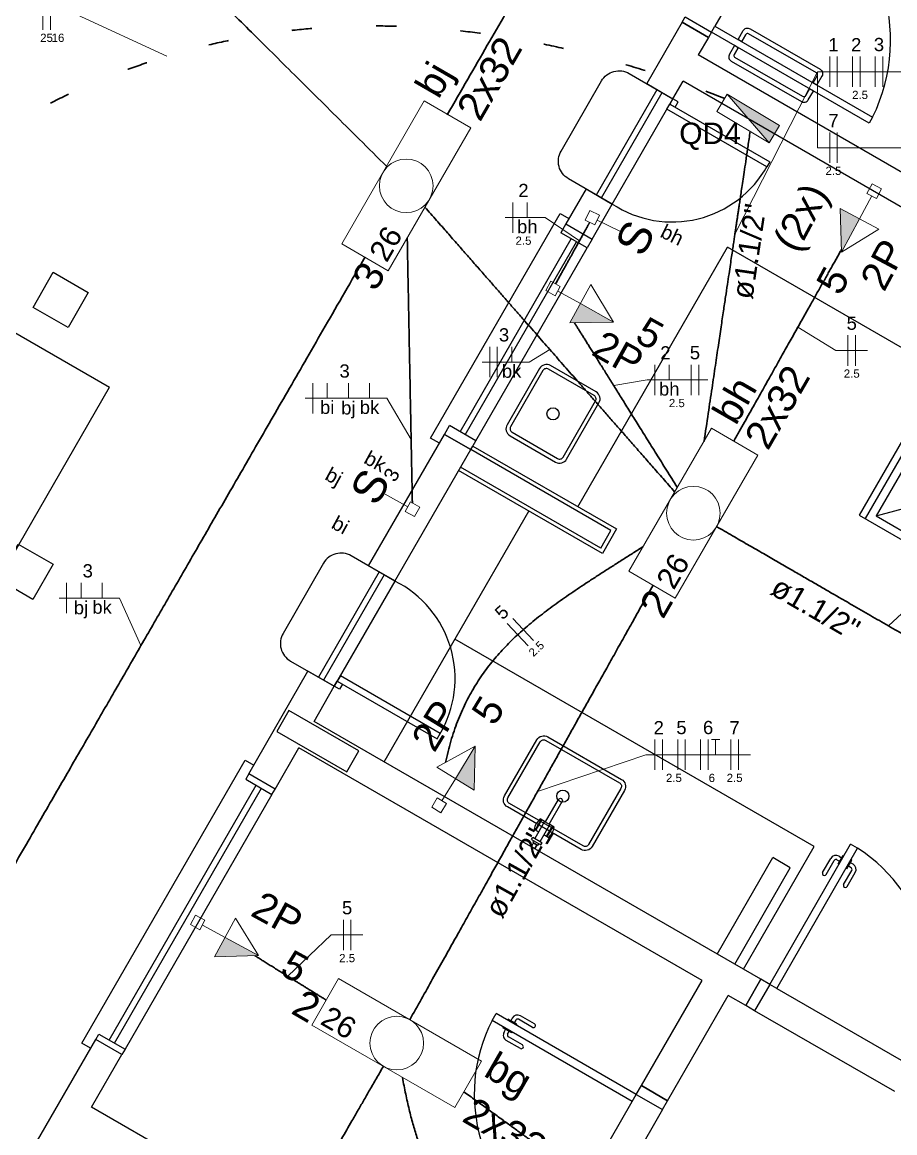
# Model space of a CAD drawing. Extents: x 175 to 700, y 53 to 250.
# Drawn here: x 496.88 to 501.19, y 187.74 to 193.22 of the extents above; entities that cross this region are included whole.
import ezdxf

# ---------------------------------------------------------------- set-up
doc = ezdxf.new("R2010")
doc.units = 0
doc.header["$LTSCALE"] = 2
doc.linetypes.add('CONTINU', pattern=[0])
doc.linetypes.add('DOT2', pattern=[3.175, 0, -3.175])
for name, color, linetype in [('A-PARED', 5, 'CONTINUOUS'), ('A-PAREDE', 5, 'CONTINUOUS'), ('A-PISOS-NIVEL', 1, 'CONTINUOUS'), ('A-SOLEIRA', 1, 'CONTINUOUS'), ('ARQ-ALV-CORTE', 5, 'CONTINUOUS'), ('ARQ-BNC-VISTA', 1, 'CONTINUOUS'), ('ARQ-ESQ-CORTE', 3, 'CONTINUOUS'), ('ARQ-ESQ-VISTA1', 2, 'CONTINUOUS'), ('ARQ-MOB-VISTA', 1, 'CONTINU')]:
    doc.layers.add(name, color=color, linetype=linetype)
for name, color, linetype, lineweight in [('EL-Condutos', 4, 'CONTINUOUS', 30), ('EL-Fios', 9, 'CONTINUOUS', 20), ('EL-Textos condutos', 7, 'CONTINUOUS', 20), ('EL-Textos fios', 7, 'CONTINUOUS', 20), ('EL-Textos pontos', 5, 'CONTINUOUS', 20), ('P-SIMBOL', 5, 'CONTINUOUS', 20)]:
    doc.layers.add(name, color=color, linetype=linetype, lineweight=lineweight)
doc.styles.add('Arial', font='arial.ttf')

msp = doc.modelspace()

# ---------------------------------------------------------------- hatches: boundary and pattern name
at = {"layer": 'P-SIMBOL', "linetype": 'Continuous'}
for points in [[(500.5743, 192.6255), (500.6254, 192.7113), (500.367, 192.8654)], [(501.0203, 192.2499), (500.9317, 192.0847), (500.9249, 192.3011)], [(499.6407, 191.8308), (499.8046, 191.7397), (499.5882, 191.7362)], [(499.0232, 189.4844), (499.1213, 189.6442), (499.1155, 189.4277)], [(497.8851, 188.7003), (498.0498, 188.6105), (497.8333, 188.6052)]]:
    msp.add_hatch(color=256, dxfattribs=at).paths.add_polyline_path(points)

# ---------------------------------------------------------------- linework, layer by layer
at = {"layer": 'A-PARED', "color": 251}
msp.add_lwpolyline([(497.0353, 190.5432), (496.9353, 190.37), (496.7621, 190.47), (496.8621, 190.6432)], close=True, dxfattribs=at)
at = {"layer": 'A-PAREDE', "color": 251}
for p, q in [((504.078, 190.8356), (500.2233, 193.0591)), ((504.0031, 190.7057), (500.1484, 192.9291)), ((500.5335, 188.4933), (498.3246, 189.7674)), ((498.1317, 189.4329), (498.2497, 189.6375)), ((500.242, 188.4883), (498.2497, 189.6375)), ((498.1317, 189.4329), (498.0017, 189.5078)), ((499.4175, 189.2308), (499.4476, 189.2828)), ((499.421, 189.2288), (499.451, 189.2808)), ((499.4643, 189.2731), (499.4424, 189.2858)), ((499.4735, 189.1985), (499.5035, 189.2505)), ((499.5121, 189.2455), (499.4903, 189.2581)), ((499.4343, 189.2212), (499.4123, 189.2338)), ((499.4822, 189.1935), (499.4603, 189.2062)), ((499.477, 189.1965), (499.5069, 189.2485)), ((496.7714, 187.3748), (497.2454, 188.1965)), ((497.3753, 188.1216), (497.2454, 188.1965)), ((497.2254, 187.8617), (497.3753, 188.1216)), ((499.2177, 186.7125), (497.2254, 187.8617))]:
    msp.add_line(p, q, dxfattribs=at)
for points in [[(497.0357, 191.9856), (497.2089, 191.8856), (497.1089, 191.7124), (496.9357, 191.8124)], [(499.5015, 189.217), (499.5058, 189.2145), (499.4758, 189.1625), (499.4715, 189.165)]]:
    msp.add_lwpolyline(points, close=True, dxfattribs=at)
for points in [[(499.2657, 189.3991), (499.4256, 189.6763, -0.414214), (499.4802, 189.691), (499.844, 189.4811, -0.414214), (499.8587, 189.4265), (499.6988, 189.1493, -0.414214), (499.6442, 189.1346), (499.2804, 189.3445, -0.414214)], [(499.283, 189.3891), (499.4429, 189.6663, -0.414214), (499.4702, 189.6737), (499.834, 189.4638, -0.414214), (499.8414, 189.4365), (499.6815, 189.1593, -0.414214), (499.6542, 189.152), (499.2904, 189.3618, -0.414214)]]:
    msp.add_lwpolyline(points, format="xyb", close=True, dxfattribs=at)
for points in [[(499.4684, 189.2708), (499.5327, 189.3823)], [(499.4862, 189.2605), (499.5506, 189.372)], [(499.5457, 189.3867), (499.5468, 189.3861)], [(499.4643, 189.2731), (499.4153, 189.1882)], [(499.4903, 189.2581), (499.4413, 189.1732)], [(499.4643, 189.2731), (499.4903, 189.2581)], [(499.4095, 189.1688), (499.3985, 189.1496)], [(499.3985, 189.1496), (499.399, 189.1477)], [(499.3985, 189.1496), (499.4156, 189.1397)], [(499.3987, 189.1485), (499.4097, 189.1675)], [(499.3989, 189.1838), (499.4041, 189.1928)], [(499.3989, 189.1838), (499.4457, 189.1568)], [(499.399, 189.1477), (499.4004, 189.1469)], [(499.4004, 189.1469), (499.4145, 189.1388)], [(499.4093, 189.1778), (499.4055, 189.1711)], [(499.4055, 189.1711), (499.4314, 189.1561)], [(499.4503, 189.168), (499.4063, 189.1934)], [(499.409, 189.1679), (499.4262, 189.158)], [(499.4152, 189.139), (499.4262, 189.158)], [(499.4274, 189.1585), (499.4163, 189.1393)], [(499.4269, 189.1576), (499.4262, 189.158)], [(499.4353, 189.1628), (499.4314, 189.1561)], [(499.4457, 189.1568), (499.4509, 189.1658)], [(499.4163, 189.1393), (499.4145, 189.1388)]]:
    msp.add_lwpolyline(points, dxfattribs=at)
for points in [[(499.5327, 189.3823, -1), (499.5506, 189.372)], [(499.4041, 189.1928, -0.414208), (499.4063, 189.1934)], [(499.4503, 189.168, -0.414212), (499.4509, 189.1658)]]:
    msp.add_lwpolyline(points, format="xyb", dxfattribs=at)
msp.add_circle((499.5538, 189.3983), 0.03, dxfattribs=at)
for centre, start, end in [((499.5031, 189.216), 131.0295, 168.8788), ((499.4213, 189.2632), 311.1668, 349.0161)]:
    msp.add_arc(centre, 0.0925, start, end, dxfattribs=at)
at = {"layer": 'A-PISOS-NIVEL', "color": 251}
for p in [(493.9757, 193.3438), (494.1789, 185.9825)]:
    msp.add_line(p, (497.3142, 191.4181), dxfattribs=at)
at = {"layer": 'A-SOLEIRA', "color": 251}
for p, q in [((500.6115, 188.4483), (501.2698, 188.0686)), ((501.1949, 187.9387), (500.5019, 188.3384))]:
    msp.add_line(p, q, dxfattribs=at)
at = {"layer": 'ARQ-ALV-CORTE', "color": 251}
for p, q in [((500.708, 193.8993), (500.3058, 193.202)), ((500.1434, 193.2206), (499.9685, 192.9175)), ((500.2733, 193.1457), (500.1434, 193.2206)), ((500.1434, 193.2206), (500.2733, 193.1457)), ((500.2733, 193.1457), (500.2233, 193.0591)), ((500.2733, 193.1457), (500.2233, 193.0591)), ((500.0984, 192.8425), (500.1484, 192.9291)), ((499.72, 192.3681), (500.0198, 192.8879)), ((499.746, 192.3532), (500.0458, 192.8729)), ((499.9685, 192.9175), (500.0984, 192.8425)), ((499.7986, 192.3228), (500.0984, 192.8425)), ((499.6687, 192.3977), (499.5688, 192.2245)), ((499.6687, 192.3977), (499.7986, 192.3228)), ((499.6987, 192.1495), (499.7986, 192.3228)), ((499.5688, 192.2245), (499.5438, 192.1812)), ((499.5688, 192.2245), (499.6987, 192.1495)), ((499.6737, 192.1062), (499.5438, 192.1812)), ((499.6987, 192.1495), (499.6737, 192.1062)), ((501.5817, 191.7622), (501.0182, 190.7862)), ((501.612, 191.7447), (501.0485, 190.7687)), ((501.6274, 191.6913), (501.1024, 190.782)), ((498.9692, 191.185), (498.9942, 191.2283)), ((499.1241, 191.1534), (498.9942, 191.2283)), ((498.5944, 190.5353), (498.9692, 191.185)), ((498.9692, 191.185), (499.0991, 191.1101)), ((499.0991, 191.1101), (498.9692, 191.185)), ((498.7244, 190.4605), (499.0991, 191.1101)), ((501.0182, 190.7862), (501.7457, 190.3662)), ((501.1024, 190.782), (501.2874, 190.8316)), ((501.1024, 190.782), (501.7087, 190.432)), ((498.5969, 190.5341), (498.7268, 190.4592)), ((498.7268, 190.4592), (498.5969, 190.5341)), ((498.6457, 190.5058), (498.3459, 189.986)), ((498.6717, 190.4908), (498.3719, 189.971)), ((498.7244, 190.4604), (498.4246, 189.9407)), ((500.7967, 189.1496), (499.0209, 190.1739)), ((498.0017, 189.5078), (498.2946, 190.0156)), ((498.4246, 189.9407), (498.2946, 190.0156)), ((498.4246, 189.9407), (498.2946, 190.0156)), ((498.3246, 189.7674), (498.4246, 189.9407)), ((500.4469, 188.5433), (500.7967, 189.1496)), ((500.5768, 188.4683), (500.9766, 189.1613)), ((500.6115, 188.4483), (501.0112, 189.1413)), ((500.317, 188.6182), (500.5918, 189.0946)), ((500.6784, 189.0447), (500.5918, 189.0946)), ((500.4036, 188.5682), (500.6784, 189.0447)), ((500.5768, 188.4683), (500.5335, 188.4933)), ((500.5768, 188.4683), (500.5019, 188.3384)), ((500.6115, 188.4483), (500.5768, 188.4683))]:
    msp.add_line(p, q, dxfattribs=at)
for points in [[(500.2883, 193.1717), (500.2733, 193.1457), (500.1434, 193.2206), (500.1584, 193.2466)], [(501.0854, 192.7523), (501.0679, 192.722), (500.2883, 193.1717), (500.3058, 193.202)], [(498.5467, 189.622), (498.2002, 189.8219), (498.1403, 189.7179), (498.4867, 189.5181)]]:
    msp.add_lwpolyline(points, close=True, dxfattribs=at)
for points in [[(500.4389, 193.1252), (500.4588, 193.1599), (500.4389, 193.1252), (500.4202, 193.136), (500.4451, 193.1793, -0.414214), (500.4793, 193.1885), (500.8258, 192.9886, -0.414214), (500.8349, 192.9545), (500.81, 192.9112), (500.7913, 192.922), (500.8113, 192.9566, 0.414214), (500.8076, 192.9703), (500.4725, 193.1635, 0.414214), (500.4588, 193.1599)], [(500.4214, 193.0949), (500.4014, 193.0603), (500.4214, 193.0949), (500.4027, 193.1057), (500.3777, 193.0624, 0.414214), (500.3869, 193.0282), (500.7333, 192.8284, 0.414214), (500.7675, 192.8375), (500.7925, 192.8809), (500.7738, 192.8916), (500.7538, 192.857, -0.414214), (500.7401, 192.8533), (500.405, 193.0466, -0.414214), (500.4014, 193.0603)], [(499.7986, 192.3228), (499.5821, 192.4477, -0.414214), (499.5454, 192.5843), (499.7453, 192.9308, -0.414214), (499.8819, 192.9674), (500.0984, 192.8425)], [(498.7244, 190.4604), (498.5078, 190.5853, 0.414214), (498.3712, 190.5487), (498.1714, 190.2022, 0.414214), (498.208, 190.0656), (498.4246, 189.9407)]]:
    msp.add_lwpolyline(points, format="xyb", dxfattribs=at)
for points in [[(500.0834, 192.8165), (500.1094, 192.8015), (500.1244, 192.8275), (500.0984, 192.8425), (500.0834, 192.8165)], [(498.4396, 189.9666), (498.4656, 189.9517), (498.4506, 189.9257), (498.4246, 189.9407), (498.4396, 189.9666)], [(498.4396, 189.9666), (498.9333, 189.6818), (498.9483, 189.7078), (498.4545, 189.9926), (498.4396, 189.9666)]]:
    msp.add_lwpolyline(points, dxfattribs=at)
for centre, radius, start, end in [((500.31, 193.1328), 0.8637, 333.8638, 62.5601), ((498.4832, 189.979), 0.5384, 329.2247, 63.3907)]:
    msp.add_arc(centre, radius, start, end, dxfattribs=at)
at = {"layer": 'ARQ-BNC-VISTA', "color": 251}
for p, q in [((499.6288, 190.8276), (500.3683, 192.1096)), ((501.4078, 191.51), (500.3683, 192.1096)), ((498.6711, 189.5676), (499.3856, 190.8063))]:
    msp.add_line(p, q, dxfattribs=at)
at = {"layer": 'ARQ-ESQ-CORTE', "color": 251}
for points in [[(500.4389, 193.1252), (500.4588, 193.1599), (500.4389, 193.1252), (500.4202, 193.136), (500.4451, 193.1793, -0.414214), (500.4793, 193.1885), (500.8258, 192.9886, -0.414214), (500.8349, 192.9545), (500.81, 192.9112), (500.7913, 192.922), (500.8113, 192.9566, 0.414214), (500.8076, 192.9703), (500.4725, 193.1635, 0.414214), (500.4588, 193.1599)], [(500.4214, 193.0949), (500.4014, 193.0603), (500.4214, 193.0949), (500.4027, 193.1057), (500.3777, 193.0624, 0.414214), (500.3869, 193.0282), (500.7333, 192.8284, 0.414214), (500.7675, 192.8375), (500.7925, 192.8809), (500.7738, 192.8916), (500.7538, 192.857, -0.414214), (500.7401, 192.8533), (500.405, 193.0466, -0.414214), (500.4014, 193.0603)]]:
    msp.add_lwpolyline(points, format="xyb", dxfattribs=at)
at = {"layer": 'ARQ-ESQ-VISTA1', "color": 251}
for p, q in [((499.0461, 191.1983), (499.5958, 192.1512)), ((499.0721, 191.1834), (499.6217, 192.1362)), ((499.1241, 191.1534), (499.6737, 192.1062)), ((499.0991, 191.1101), (499.1241, 191.1534)), ((499.7921, 190.7103), (499.0991, 191.1101)), ((499.7421, 190.6237), (499.0491, 191.0234)), ((499.7421, 190.6237), (499.7921, 190.7103)), ((497.3123, 188.1925), (498.0387, 189.4519)), ((497.3383, 188.1776), (498.0647, 189.4369)), ((498.1167, 189.4069), (497.3903, 188.1476)), ((501.0112, 189.1413), (500.9766, 189.1613)), ((500.8381, 189.0214), (500.8781, 189.0907)), ((500.9146, 189.0639), (500.9396, 189.1072)), ((500.9191, 189.1017), (500.9321, 189.0942)), ((500.9396, 189.1072), (500.9439, 189.1047)), ((500.8554, 189.0114), (500.8954, 189.0807)), ((500.9091, 189.0843), (500.9221, 189.0768)), ((500.9146, 189.0639), (500.9189, 189.0614)), ((500.9421, 188.9614), (500.982, 189.0307)), ((500.9579, 189.0389), (500.9536, 189.0414)), ((500.9579, 189.0389), (500.9829, 189.0822)), ((500.9784, 189.0444), (500.9654, 189.0519)), ((500.9884, 189.0617), (500.9754, 189.0692)), ((500.9829, 189.0822), (500.9785, 189.0847)), ((500.9594, 188.9514), (500.9994, 189.0207)), ((499.9422, 187.9685), (500.242, 188.4883)), ((500.4586, 188.3634), (500.5335, 188.4933)), ((500.5335, 188.4933), (500.4586, 188.3634)), ((500.0722, 187.8936), (500.3719, 188.4133)), ((500.4586, 188.3634), (500.3719, 188.4133)), ((499.2043, 188.2903), (499.2243, 188.325)), ((499.9172, 187.9252), (499.2243, 188.325)), ((500.5019, 188.3384), (500.4586, 188.3634)), ((499.8973, 187.8906), (499.2043, 188.2903)), ((499.2834, 188.2966), (499.2809, 188.2923)), ((499.3267, 188.2716), (499.2834, 188.2966)), ((499.3039, 188.3021), (499.2964, 188.2891)), ((499.3212, 188.2921), (499.3137, 188.2791)), ((499.3267, 188.2716), (499.3242, 188.2673)), ((499.4042, 188.2558), (499.3349, 188.2958)), ((499.4141, 188.2731), (499.3448, 188.3131)), ((499.2584, 188.2533), (499.2609, 188.2576)), ((499.3017, 188.2283), (499.2584, 188.2533)), ((499.2639, 188.2328), (499.2714, 188.2458)), ((499.2812, 188.2228), (499.2887, 188.2358)), ((499.3542, 188.1692), (499.2849, 188.2092)), ((499.3017, 188.2283), (499.3042, 188.2327)), ((499.3442, 188.1519), (499.2749, 188.1918)), ((499.9172, 187.9252), (499.9422, 187.9685)), ((500.0722, 187.8936), (499.9422, 187.9685)), ((499.9422, 187.9685), (500.0722, 187.8936)), ((499.5175, 187.2322), (499.8973, 187.8906)), ((499.8973, 187.8906), (499.9172, 187.9252)), ((499.9172, 187.9252), (500.0472, 187.8503)), ((500.0472, 187.8503), (500.0722, 187.8936)), ((500.0472, 187.8503), (499.6474, 187.1573))]:
    msp.add_line(p, q, dxfattribs=at)
for points in [[(500.0834, 192.8165), (500.5772, 192.5317), (500.5622, 192.5057), (500.0684, 192.7905), (500.0834, 192.8165)], [(498.9442, 191.1417), (498.9009, 191.1667), (499.5404, 192.2755), (499.5838, 192.2505)], [(499.0991, 191.1101), (499.1091, 191.1274), (499.8194, 190.7177), (499.7495, 190.5964), (499.0392, 191.0061)], [(497.2204, 188.1532), (497.1771, 188.1782), (497.9834, 189.5761), (498.0267, 189.5511)]]:
    msp.add_lwpolyline(points, dxfattribs=at)
for points in [[(499.2931, 191.1783), (499.5183, 191.0483, 0.414214), (499.5729, 191.0629), (499.7329, 191.34, 0.414214), (499.7183, 191.3947), (499.4931, 191.5247, 0.414214), (499.4385, 191.51), (499.2785, 191.2329, 0.414214)], [(499.3031, 191.1956), (499.5283, 191.0656, 0.414214), (499.5556, 191.0729), (499.7156, 191.35, 0.414214), (499.7083, 191.3773), (499.4831, 191.5073, 0.414214), (499.4558, 191.5), (499.2958, 191.2229, 0.414214)]]:
    msp.add_lwpolyline(points, format="xyb", close=True, dxfattribs=at)
for points in [[(498.1167, 189.4069), (498.1317, 189.4329), (498.0017, 189.5078), (497.9868, 189.4818)], [(497.3903, 188.1476), (497.3753, 188.1216), (497.2454, 188.1965), (497.2604, 188.2225)]]:
    msp.add_lwpolyline(points, close=True, dxfattribs=at)
msp.add_circle((499.5057, 191.2865), 0.03, dxfattribs=at)
for centre, radius, start, end in [((500.5773, 188.4692), 0.8, 329.9511, 57.1568), ((500.9041, 189.0757), 0.03, 60.0228, 150.0228), ((500.9041, 189.0757), 0.01, 60.0228, 150.0228), ((500.9734, 189.0357), 0.01, 330.0228, 60.0228), ((500.9734, 189.0357), 0.03, 330.0228, 60.0228), ((500.8468, 189.0164), 0.01, 150.0228, 330.0228), ((500.9507, 188.9564), 0.01, 150.0228, 330.0228), ((499.9164, 187.9257), 0.8, 152.8888, 240.0945), ((499.3299, 188.2871), 0.03, 60.0228, 150.0228), ((499.3299, 188.2871), 0.01, 60.0228, 150.0228), ((499.4091, 188.2645), 0.01, 240.0228, 60.0228), ((499.2899, 188.2178), 0.03, 150.0228, 240.0228), ((499.2899, 188.2178), 0.01, 150.0228, 240.0228), ((499.3492, 188.1605), 0.01, 240.0228, 60.0228)]:
    msp.add_arc(centre, radius, start, end, dxfattribs=at)
at = {"layer": 'ARQ-MOB-VISTA', "color": 251}
msp.add_arc((500.0946, 192.7726), 0.5384, 236.6549, 330.8209, dxfattribs=at)
at = {"layer": 'EL-Condutos', "linetype": 'Continuous'}
for points in [[(498.9831, 192.764), (499.0849, 192.9403), (499.1809, 193.1066), (499.2715, 193.2635), (499.3572, 193.412), (499.4384, 193.5525), (499.5154, 193.6859), (499.5887, 193.8129), (499.6588, 193.9342), (499.7259, 194.0505), (499.7906, 194.1625), (499.8532, 194.2709), (499.9141, 194.3765), (499.9738, 194.4799), (500.0327, 194.5819), (500.0912, 194.6832), (500.1497, 194.7845), (500.2086, 194.8865), (500.2683, 194.9899), (500.3293, 195.0955), (500.3919, 195.2039), (500.4565, 195.3159), (500.5237, 195.4322), (500.5937, 195.5535), (500.667, 195.6805), (500.744, 195.8139), (500.8252, 195.9545), (500.9109, 196.1029), (501.0015, 196.2599), (501.0975, 196.4262), (501.1993, 196.6024)], [(495.8, 195.3686), (495.9365, 195.2331), (496.0647, 195.106), (496.1851, 194.9866), (496.2984, 194.8743), (496.405, 194.7685), (496.5056, 194.6687), (496.6009, 194.5742), (496.6914, 194.4844), (496.7777, 194.3988), (496.8604, 194.3168), (496.9401, 194.2377), (497.0175, 194.161), (497.093, 194.0861), (497.1674, 194.0123), (497.2412, 193.9391), (497.315, 193.866), (497.3894, 193.7922), (497.465, 193.7172), (497.5424, 193.6404), (497.6222, 193.5612), (497.705, 193.4791), (497.7915, 193.3933), (497.8821, 193.3034), (497.9775, 193.2088), (498.0784, 193.1087), (498.1853, 193.0027), (498.2987, 192.8902), (498.4194, 192.7705), (498.5478, 192.6431), (498.6847, 192.5074)], [(500.2522, 191.1504), (500.2728, 191.2887), (500.2914, 191.4136), (500.3081, 191.5258), (500.3231, 191.6261), (500.3364, 191.7154), (500.3481, 191.7945), (500.3585, 191.8641), (500.3676, 191.925), (500.3755, 191.978), (500.3823, 192.0239), (500.3882, 192.0636), (500.3933, 192.0978), (500.3977, 192.1273), (500.4015, 192.1529), (500.4049, 192.1754), (500.4079, 192.1955), (500.4107, 192.2142), (500.4133, 192.2321), (500.416, 192.2502), (500.4188, 192.269), (500.4219, 192.2896), (500.4253, 192.3126), (500.4292, 192.3389), (500.4337, 192.3692), (500.439, 192.4044), (500.4451, 192.4452), (500.4521, 192.4925), (500.4602, 192.547), (500.4695, 192.6095), (500.4802, 192.6809)], [(500.1067, 190.9013), (500.0495, 190.9664), (499.9957, 191.0277), (499.945, 191.0855), (499.897, 191.1401), (499.8517, 191.1918), (499.8088, 191.2407), (499.768, 191.2872), (499.7291, 191.3315), (499.6918, 191.374), (499.656, 191.4148), (499.6213, 191.4543), (499.5876, 191.4927), (499.5546, 191.5303), (499.5221, 191.5673), (499.4898, 191.6041), (499.4575, 191.6409), (499.425, 191.678), (499.392, 191.7156), (499.3583, 191.754), (499.3237, 191.7934), (499.2878, 191.8343), (499.2506, 191.8767), (499.2116, 191.9211), (499.1708, 191.9676), (499.1279, 192.0165), (499.0826, 192.0681), (499.0347, 192.1227), (498.9839, 192.1805), (498.9301, 192.2419), (498.8729, 192.307)], [(499.5187, 191.9292), (499.5291, 191.9479), (499.539, 191.9659), (499.5486, 191.9832), (499.5578, 191.9997), (499.5666, 192.0156), (499.5751, 192.0308), (499.5832, 192.0453), (499.5909, 192.0592), (499.5982, 192.0725), (499.6053, 192.0852), (499.612, 192.0972), (499.6183, 192.1087), (499.6244, 192.1196), (499.6301, 192.13), (499.6356, 192.1398), (499.6407, 192.149), (499.6456, 192.1578), (499.6502, 192.1661), (499.6545, 192.1739), (499.6586, 192.1812), (499.6624, 192.1881), (499.666, 192.1945), (499.6693, 192.2005), (499.6724, 192.2061), (499.6753, 192.2113), (499.678, 192.2161), (499.6804, 192.2205), (499.6827, 192.2246), (499.6848, 192.2284), (499.6867, 192.2318)], [(498.7852, 192.1561), (498.787, 192.0623), (498.7887, 191.973), (498.7904, 191.8881), (498.7919, 191.8074), (498.7934, 191.7309), (498.7948, 191.6584), (498.7961, 191.5899), (498.7974, 191.5251), (498.7986, 191.4641), (498.7997, 191.4067), (498.8007, 191.3528), (498.8017, 191.3022), (498.8026, 191.2549), (498.8035, 191.2108), (498.8043, 191.1697), (498.805, 191.1316), (498.8057, 191.0963), (498.8063, 191.0637), (498.8069, 191.0338), (498.8074, 191.0064), (498.8079, 190.9813), (498.8084, 190.9585), (498.8088, 190.938), (498.8091, 190.9194), (498.8094, 190.9029), (498.8097, 190.8882), (498.81, 190.8752), (498.8102, 190.8639), (498.8104, 190.854), (498.8105, 190.8456)], [(496.3612, 188.2227), (496.463, 188.399), (496.559, 188.5653), (496.6496, 188.7223), (496.7353, 188.8707), (496.8165, 189.0112), (496.8935, 189.1447), (496.9668, 189.2717), (497.0369, 189.3929), (497.104, 189.5092), (497.1687, 189.6212), (497.2313, 189.7297), (497.2922, 189.8352), (497.3519, 189.9387), (497.4108, 190.0407), (497.4693, 190.142), (497.5278, 190.2432), (497.5867, 190.3453), (497.6464, 190.4487), (497.7073, 190.5543), (497.7699, 190.6627), (497.8346, 190.7747), (497.9017, 190.891), (497.9718, 191.0123), (498.0451, 191.1393), (498.1221, 191.2727), (498.2033, 191.4132), (498.289, 191.5617), (498.3796, 191.7187), (498.4756, 191.8849), (498.5774, 192.0612)], [(500.3997, 191.1521), (500.4261, 191.199), (500.4517, 191.2446), (500.4767, 191.2891), (500.501, 191.3324), (500.5247, 191.3745), (500.5477, 191.4155), (500.5702, 191.4554), (500.5919, 191.4941), (500.6131, 191.5318), (500.6337, 191.5684), (500.6537, 191.6039), (500.673, 191.6384), (500.6919, 191.6719), (500.7101, 191.7043), (500.7278, 191.7358), (500.7449, 191.7663), (500.7615, 191.7958), (500.7775, 191.8243), (500.793, 191.8519), (500.808, 191.8786), (500.8225, 191.9044), (500.8365, 191.9293), (500.85, 191.9534), (500.8631, 191.9765), (500.8756, 191.9989), (500.8877, 192.0204), (500.8993, 192.041), (500.9105, 192.0609), (500.9213, 192.0801), (500.9316, 192.0984)], [(500.1193, 190.9239), (500.0924, 190.9668), (500.0664, 191.0084), (500.0412, 191.0488), (500.0167, 191.088), (499.993, 191.1259), (499.97, 191.1627), (499.9478, 191.1983), (499.9263, 191.2327), (499.9055, 191.266), (499.8853, 191.2982), (499.8659, 191.3293), (499.8472, 191.3593), (499.8291, 191.3882), (499.8116, 191.4162), (499.7948, 191.443), (499.7787, 191.4689), (499.7631, 191.4938), (499.7481, 191.5178), (499.7338, 191.5408), (499.72, 191.5629), (499.7068, 191.584), (499.6941, 191.6043), (499.682, 191.6237), (499.6704, 191.6423), (499.6593, 191.66), (499.6487, 191.6769), (499.6386, 191.693), (499.629, 191.7084), (499.6199, 191.723), (499.6113, 191.7368)], [(502.0125, 189.7489), (501.9335, 189.7945), (501.8591, 189.8375), (501.789, 189.8779), (501.7228, 189.9161), (501.6604, 189.9522), (501.6012, 189.9864), (501.545, 190.0188), (501.4914, 190.0497), (501.4402, 190.0793), (501.391, 190.1077), (501.3434, 190.1352), (501.2971, 190.1619), (501.2519, 190.188), (501.2073, 190.2138), (501.163, 190.2394), (501.1187, 190.2649), (501.0741, 190.2907), (501.0288, 190.3168), (500.9826, 190.3435), (500.935, 190.371), (500.8857, 190.3994), (500.8345, 190.429), (500.781, 190.4599), (500.7248, 190.4923), (500.6656, 190.5265), (500.6031, 190.5626), (500.537, 190.6007), (500.4669, 190.6412), (500.3925, 190.6842), (500.3135, 190.7298)], [(499.9519, 190.6314), (499.9022, 190.5995), (499.8534, 190.5684), (499.8056, 190.538), (499.7589, 190.5081), (499.7132, 190.4786), (499.6686, 190.4495), (499.6251, 190.4206), (499.5827, 190.3918), (499.5415, 190.363), (499.5014, 190.3341), (499.4625, 190.305), (499.4247, 190.2756), (499.3882, 190.2457), (499.353, 190.2153), (499.319, 190.1842), (499.2862, 190.1523), (499.2548, 190.1196), (499.2247, 190.0859), (499.1959, 190.051), (499.1685, 190.015), (499.1425, 189.9777), (499.1179, 189.9389), (499.0947, 189.8986), (499.073, 189.8566), (499.0527, 189.8129), (499.0339, 189.7672), (499.0166, 189.7197), (499.0009, 189.67), (498.9867, 189.6181), (498.9741, 189.5639)], [(500, 190.4397), (499.9491, 190.3489), (499.901, 190.263), (499.8554, 190.1817), (499.8122, 190.1044), (499.771, 190.031), (499.7317, 189.9609), (499.6941, 189.8937), (499.658, 189.8292), (499.6231, 189.7669), (499.5892, 189.7064), (499.5562, 189.6474), (499.5237, 189.5895), (499.4916, 189.5322), (499.4597, 189.4752), (499.4278, 189.4182), (499.3956, 189.3607), (499.3629, 189.3023), (499.3295, 189.2428), (499.2952, 189.1816), (499.2598, 189.1184), (499.2231, 189.0529), (499.1849, 188.9845), (499.1448, 188.9131), (499.1028, 188.8381), (499.0586, 188.7592), (499.012, 188.676), (498.9628, 188.5881), (498.9108, 188.4952), (498.8557, 188.3969), (498.7973, 188.2927)], [(498.3856, 188.3904), (498.3706, 188.3997), (498.3558, 188.4087), (498.3413, 188.4177), (498.327, 188.4265), (498.3129, 188.4352), (498.2991, 188.4437), (498.2855, 188.4521), (498.2722, 188.4604), (498.259, 188.4685), (498.2461, 188.4765), (498.2335, 188.4844), (498.221, 188.4921), (498.2088, 188.4997), (498.1968, 188.5072), (498.185, 188.5145), (498.1734, 188.5217), (498.162, 188.5288), (498.1508, 188.5358), (498.1399, 188.5426), (498.1291, 188.5493), (498.1186, 188.5559), (498.1082, 188.5624), (498.0981, 188.5688), (498.0881, 188.575), (498.0784, 188.5811), (498.0688, 188.5871), (498.0595, 188.593), (498.0503, 188.5988), (498.0413, 188.6044), (498.0325, 188.61)], [(498.6673, 188.064), (498.6326, 188.0038), (498.5998, 187.947), (498.5689, 187.8934), (498.5397, 187.8427), (498.512, 187.7947), (498.4858, 187.7492), (498.4608, 187.7059), (498.4369, 187.6646), (498.4141, 187.625), (498.3921, 187.5868), (498.3708, 187.5499), (498.3501, 187.514), (498.3298, 187.4788), (498.3098, 187.4441), (498.2899, 187.4096), (498.27, 187.3751), (498.25, 187.3404), (498.2297, 187.3052), (498.209, 187.2693), (498.1877, 187.2324), (498.1657, 187.1942), (498.1428, 187.1546), (498.119, 187.1133), (498.094, 187.07), (498.0678, 187.0245), (498.0401, 186.9765), (498.0109, 186.9259), (497.98, 186.8723), (497.9472, 186.8155), (497.9125, 186.7552)], [(498.7614, 188.0085), (498.7693, 187.9668), (498.7775, 187.9267), (498.7859, 187.888), (498.7947, 187.8506), (498.8037, 187.8146), (498.8132, 187.7799), (498.823, 187.7463), (498.8333, 187.7139), (498.844, 187.6825), (498.8552, 187.6521), (498.867, 187.6226), (498.8793, 187.594), (498.8922, 187.5662), (498.9057, 187.5392), (498.9199, 187.5128), (498.9347, 187.487), (498.9503, 187.4618), (498.9667, 187.4371), (498.9838, 187.4128), (499.0017, 187.3888), (499.0205, 187.3651), (499.0401, 187.3417), (499.0607, 187.3184), (499.0822, 187.2953), (499.1047, 187.2721), (499.1282, 187.249), (499.1528, 187.2257), (499.1784, 187.2023), (499.2051, 187.1787), (499.233, 187.1548)], [(499.0643, 187.9383), (499.1221, 187.8964), (499.1769, 187.8567), (499.2291, 187.8188), (499.2789, 187.7827), (499.3266, 187.7481), (499.3723, 187.715), (499.4163, 187.6831), (499.4588, 187.6523), (499.5001, 187.6223), (499.5404, 187.5931), (499.5799, 187.5644), (499.6189, 187.5362), (499.6576, 187.5081), (499.6962, 187.4801), (499.735, 187.452), (499.7742, 187.4236), (499.814, 187.3947), (499.8547, 187.3652), (499.8965, 187.3349), (499.9397, 187.3036), (499.9844, 187.2712), (500.0309, 187.2374), (500.0794, 187.2022), (500.1303, 187.1654), (500.1836, 187.1267), (500.2397, 187.0861), (500.2987, 187.0432), (500.3609, 186.9981), (500.4266, 186.9505), (500.496, 186.9002)]]:
    msp.add_spline(points, degree=3, dxfattribs=at)
at = {"layer": 'EL-Condutos', "linetype": 'DOT2', "ltscale": 0.05}
msp.add_spline([(500.355, 192.8445), (500.1465, 192.9209), (499.9423, 192.9879), (499.7422, 193.0455), (499.546, 193.0939), (499.3536, 193.1332), (499.165, 193.1636), (498.98, 193.1852), (498.7984, 193.1981), (498.6202, 193.2025), (498.4452, 193.1986), (498.2733, 193.1863), (498.1043, 193.166), (497.9382, 193.1376), (497.7748, 193.1014), (497.614, 193.0575), (497.4557, 193.006), (497.2997, 192.947), (497.1459, 192.8807), (496.9942, 192.8073), (496.8445, 192.7268), (496.6966, 192.6393), (496.5505, 192.5451), (496.4059, 192.4443), (496.2629, 192.3369), (496.1211, 192.2232), (495.9806, 192.1032), (495.8412, 191.9771), (495.7028, 191.8451), (495.5652, 191.7072), (495.4283, 191.5636)], degree=3, dxfattribs=at)
at = {"layer": 'EL-Fios'}
for p, q in [((496.984, 193.183), (496.984, 193.333)), ((497.0215, 193.183), (497.0215, 193.333)), ((500.873, 192.9009), (500.873, 193.0509)), ((500.9105, 192.9009), (500.9105, 193.0509)), ((500.9855, 192.9009), (500.9855, 193.0509)), ((501.023, 192.9009), (501.023, 193.0509)), ((501.098, 192.9009), (501.098, 193.0509)), ((501.1355, 192.9009), (501.1355, 193.0509)), ((500.873, 192.5259), (500.873, 192.6759)), ((500.9105, 192.5259), (500.9105, 192.6759)), ((499.3074, 192.181), (499.3074, 192.331)), ((499.3784, 192.256), (499.3784, 192.331)), ((500.9631, 191.5243), (500.9631, 191.6743)), ((501.0006, 191.5243), (501.0006, 191.6743)), ((499.1928, 191.4668), (499.1928, 191.6168)), ((499.2303, 191.4668), (499.2303, 191.6168)), ((499.3013, 191.5418), (499.3013, 191.6168)), ((500.009, 191.379), (500.009, 191.529)), ((500.08, 191.454), (500.08, 191.529)), ((500.1885, 191.379), (500.1885, 191.529)), ((500.226, 191.379), (500.226, 191.529)), ((498.3187, 191.2886), (498.3187, 191.4386)), ((498.3897, 191.3636), (498.3897, 191.4386)), ((498.4941, 191.3636), (498.4941, 191.4386)), ((498.5986, 191.3636), (498.5986, 191.4386)), ((497.1018, 190.3014), (497.1018, 190.4514)), ((497.1728, 190.3764), (497.1728, 190.4514)), ((497.2773, 190.3764), (497.2773, 190.4514)), ((499.3827, 190.1413), (499.2796, 190.2502)), ((499.4099, 190.1671), (499.3068, 190.276)), ((500.0094, 189.5276), (500.0094, 189.6776)), ((500.0469, 189.5276), (500.0469, 189.6776)), ((500.1219, 189.5276), (500.1219, 189.6776)), ((500.1594, 189.5276), (500.1594, 189.6776)), ((500.2344, 189.5276), (500.2344, 189.6776)), ((500.2719, 189.5276), (500.2719, 189.6776)), ((500.2894, 189.6776), (500.3294, 189.6776)), ((500.3094, 189.6026), (500.3094, 189.6776)), ((500.3844, 189.5276), (500.3844, 189.6776)), ((500.4219, 189.5276), (500.4219, 189.6776)), ((498.4694, 188.6375), (498.4694, 188.7875)), ((498.5069, 188.6375), (498.5069, 188.7875))]:
    msp.add_line(p, q, dxfattribs=at)
at = {"layer": 'EL-Textos fios'}
for p, q in [((497.5972, 193.0524), (497.154, 193.258)), ((500.4052, 192.1777), (500.8133, 192.9759)), ((500.8133, 192.9759), (501.568, 192.9759)), ((500.8133, 192.9759), (500.8133, 192.6009)), ((500.8133, 192.6009), (501.568, 192.6009)), ((499.4673, 192.256), (499.2699, 192.256)), ((499.636, 192.1406), (499.4673, 192.256)), ((500.7162, 191.7152), (500.9035, 191.5993)), ((499.4898, 191.6041), (499.3877, 191.5418)), ((500.9035, 191.5993), (501.0603, 191.5993)), ((499.3877, 191.5418), (499.1553, 191.5418)), ((499.8057, 191.4257), (499.9715, 191.454)), ((499.9715, 191.454), (500.2704, 191.454)), ((498.6851, 191.3636), (498.2812, 191.3636)), ((498.8045, 191.1601), (498.6851, 191.3636)), ((501.163, 190.2394), (501.4522, 190.5062)), ((497.3637, 190.3764), (497.0643, 190.3764)), ((497.4693, 190.142), (497.3637, 190.3764)), ((499.4296, 189.4215), (499.965, 189.6026)), ((499.965, 189.6026), (500.4816, 189.6026)), ((498.1945, 188.5086), (498.4097, 188.7125)), ((498.4097, 188.7125), (498.5665, 188.7125))]:
    msp.add_line(p, q, dxfattribs=at)
at = {"layer": 'P-SIMBOL'}
for p, q in [((498.4615, 192.1255), (498.8695, 192.8322)), ((498.8695, 192.8322), (499.099, 192.6997)), ((500.3158, 192.7796), (500.367, 192.8654)), ((500.6254, 192.7113), (500.367, 192.8654)), ((500.5742, 192.6255), (500.367, 192.8654)), ((500.5742, 192.6255), (500.3158, 192.7796)), ((500.5742, 192.6255), (500.6254, 192.7113)), ((498.691, 191.993), (499.099, 192.6997)), ((501.0574, 192.3753), (501.0825, 192.422)), ((501.0825, 192.422), (501.1292, 192.397)), ((501.1292, 192.397), (501.1041, 192.3502)), ((501.0203, 192.2499), (501.0808, 192.3628)), ((501.1041, 192.3502), (501.0574, 192.3753)), ((499.6642, 192.2427), (499.6873, 192.2904)), ((499.6873, 192.2904), (499.735, 192.2673)), ((499.735, 192.2673), (499.7119, 192.2196)), ((500.9317, 192.0847), (500.9249, 192.3011)), ((500.9249, 192.3011), (501.1157, 192.1988)), ((499.7119, 192.2196), (499.6642, 192.2427)), ((499.8391, 192.1874), (499.7234, 192.2434)), ((500.9317, 192.0847), (501.0203, 192.2499)), ((501.1157, 192.1988), (500.9317, 192.0847)), ((498.4615, 192.1255), (498.691, 191.993)), ((499.4696, 191.8955), (499.4954, 191.9419)), ((499.4954, 191.9419), (499.5417, 191.9161)), ((499.516, 191.8698), (499.4696, 191.8955)), ((499.5417, 191.9161), (499.516, 191.8698)), ((499.6407, 191.8308), (499.5288, 191.8929)), ((499.5882, 191.7362), (499.6933, 191.9254)), ((499.6933, 191.9254), (499.8046, 191.7397)), ((499.8046, 191.7397), (499.6407, 191.8308)), ((499.8046, 191.7397), (499.5882, 191.7362)), ((499.8806, 190.5086), (500.2886, 191.2153)), ((500.2886, 191.2153), (500.5181, 191.0828)), ((500.1101, 190.3761), (500.5181, 191.0828)), ((498.6753, 190.8897), (498.7879, 190.8278)), ((498.7751, 190.8045), (498.8007, 190.851)), ((498.8007, 190.851), (498.8471, 190.8254)), ((498.8216, 190.779), (498.7751, 190.8045)), ((498.8471, 190.8254), (498.8216, 190.779)), ((499.8806, 190.5086), (500.1101, 190.3761)), ((498.931, 189.541), (499.1213, 189.6442)), ((499.1213, 189.6442), (499.0232, 189.4844)), ((499.1213, 189.6442), (499.1155, 189.4277)), ((499.1155, 189.4277), (498.931, 189.541)), ((499.0232, 189.4844), (498.9563, 189.3753)), ((498.9059, 189.3439), (498.9337, 189.3891)), ((498.9337, 189.3891), (498.9789, 189.3614)), ((498.9789, 189.3614), (498.9511, 189.3162)), ((498.9511, 189.3162), (498.9059, 189.3439)), ((497.7135, 188.7637), (497.7389, 188.8102)), ((497.7601, 188.7383), (497.7135, 188.7637)), ((497.7389, 188.8102), (497.7855, 188.7848)), ((497.7855, 188.7848), (497.7601, 188.7383)), ((497.8851, 188.7003), (497.7728, 188.7616)), ((497.8333, 188.6052), (497.937, 188.7953)), ((497.937, 188.7953), (498.0498, 188.6105)), ((498.0498, 188.6105), (497.8851, 188.7003)), ((498.0498, 188.6105), (497.8333, 188.6052)), ((498.4462, 188.4971), (498.3137, 188.2676)), ((498.4462, 188.4971), (499.1528, 188.0891)), ((498.3137, 188.2676), (499.0203, 187.8596)), ((499.1528, 188.0891), (499.0203, 187.8596))]:
    msp.add_line(p, q, dxfattribs=at)
for centre in [(498.7802, 192.4126), (500.1994, 190.7957), (498.7333, 188.1784)]:
    msp.add_circle(centre, 0.1325, dxfattribs=at)

# ---------------------------------------------------------------- texts
at = {"layer": 'EL-Textos condutos', "char_height": 0.1059, "width": 0.88956, "attachment_point": 8, "line_spacing_factor": 0.798, "style": 'Arial'}
for insert, rotation in [((500.5286, 192.0811), 81.5262), ((500.776, 190.2792), 329.9999), ((499.3711, 188.992), 60.745)]:
    msp.add_mtext('ø1.1/2"', dxfattribs=dict(at, insert=insert, rotation=rotation))
at = {"layer": 'EL-Textos fios', "attachment_point": 8, "line_spacing_factor": 0.798, "style": 'Arial'}
for s, insert, char_height, width in [('25', (497.0026, 193.1229), 0.04059, 0.097428), ('16', (497.0591, 193.1229), 0.04059, 0.097428), ('1', (500.8916, 193.077), 0.0653, 0.078366), ('2', (501.0041, 193.077), 0.0653, 0.078366), ('3', (501.1166, 193.077), 0.0653, 0.078366), ('2.5', (501.0231, 192.8409), 0.04059, 0.146142), ('7', (500.8916, 192.702), 0.0653, 0.078366), ('2.5', (500.8916, 192.4659), 0.04059, 0.146142), ('2', (499.3596, 192.357), 0.0653, 0.078366), ('bh', (499.3786, 192.1775), 0.06531, 0.156732), ('2.5', (499.3596, 192.1209), 0.04059, 0.146142), ('5', (500.9821, 191.7005), 0.0653, 0.078366), ('3', (499.2636, 191.643), 0.0653, 0.078366), ('2', (500.0611, 191.555), 0.0653, 0.078366), ('5', (500.2071, 191.555), 0.0653, 0.078366), ('3', (498.4756, 191.4645), 0.0653, 0.078366), ('bk', (499.3011, 191.4635), 0.06531, 0.156732), ('2.5', (500.9821, 191.4644), 0.04059, 0.146142), ('bh', (500.0801, 191.3755), 0.06531, 0.156732), ('bi', (498.3896, 191.285), 0.06531, 0.156732), ('bj', (498.4941, 191.2635), 0.06531, 0.156732), ('bk', (498.5986, 191.285), 0.06531, 0.156732), ('2.5', (500.1176, 191.3189), 0.04059, 0.146142), ('3', (497.2061, 190.4775), 0.0653, 0.078366), ('bj', (497.1726, 190.2765), 0.06531, 0.156732), ('bk', (497.2771, 190.298), 0.06531, 0.156732), ('2', (500.0281, 189.7035), 0.0653, 0.078366), ('5', (500.1406, 189.7035), 0.0653, 0.078366), ('6', (500.2721, 189.7035), 0.0653, 0.078366), ('7', (500.4031, 189.7035), 0.0653, 0.078366), ('2.5', (500.1031, 189.4674), 0.04059, 0.146142), ('6', (500.2906, 189.4674), 0.0406, 0.048714), ('2.5', (500.4031, 189.4674), 0.04059, 0.146142), ('5', (498.4881, 188.8135), 0.0653, 0.078366), ('2.5', (498.4881, 188.5774), 0.04059, 0.146142)]:
    msp.add_mtext(s, dxfattribs=dict(at, insert=insert, char_height=char_height, width=width))
at = {"layer": 'EL-Textos fios', "attachment_point": 8, "rotation": 43.4474, "line_spacing_factor": 0.798, "style": 'Arial'}
for s, insert, char_height, width in [('5', (499.2753, 190.2821), 0.0653, 0.078366), ('2.5', (499.4379, 190.1107), 0.04059, 0.146142)]:
    msp.add_mtext(s, dxfattribs=dict(at, insert=insert, char_height=char_height, width=width))
at = {"layer": 'EL-Textos pontos', "line_spacing_factor": 0.798, "style": 'Arial'}
for s, insert, char_height, width, attachment_point, rotation in [('2x32', (499.1466, 192.7224), 0.1412, 0.67776, 7, 60.0001), ('bj', (498.9766, 192.815), 0.1412, 0.33888, 7, 60.0001), ('bh', (500.0792, 192.1374), 0.0706, 0.16944, 8, 334.1375), ('2P', (501.199, 191.9905), 0.1412, 0.33888, 8, 61.8107), ('3', (498.6302, 191.8843), 0.1412, 0.16944, 7, 60.0001), ('5', (500.952, 191.9115), 0.1412, 0.16944, 8, 61.8107), ('5', (499.9502, 191.6207), 0.1412, 0.16944, 8, 330.9462), ('2P', (499.7942, 191.5227), 0.1412, 0.33888, 8, 330.9462), ('2x32', (500.5693, 191.0992), 0.1412, 0.67776, 7, 60.0001), ('bh', (500.4109, 191.2232), 0.1412, 0.33888, 7, 60.0001), ('bk', (498.6103, 191.0199), 0.0706, 0.16944, 8, 331.1974), ('bj', (498.3961, 190.9275), 0.0706, 0.16944, 8, 331.1974), ('bi', (498.4378, 190.7059), 0.0706, 0.16944, 8, 331.1974), ('2', (500.0492, 190.2673), 0.1412, 0.16944, 7, 60.0001), ('2P', (498.9819, 189.7108), 0.1412, 0.33888, 8, 58.4589), ('5', (499.2459, 189.7848), 0.1412, 0.16944, 8, 58.4589), ('2P', (498.1099, 188.7534), 0.1412, 0.33888, 8, 331.3931), ('5', (498.1959, 188.4934), 0.1412, 0.16944, 8, 331.3931), ('2', (498.2049, 188.3283), 0.1412, 0.16944, 7, 330.0008), ('bg', (499.1356, 187.982), 0.1412, 0.33888, 7, 330.0008), ('2x32', (499.0483, 187.7934), 0.1412, 0.67776, 7, 330.0008)]:
    msp.add_mtext(s, dxfattribs=dict(at, insert=insert, char_height=char_height, width=width, attachment_point=attachment_point, rotation=rotation))
at = {"layer": 'EL-Textos pontos', "insert": (500.1295, 192.5899), "char_height": 0.1059, "width": 0.38124, "attachment_point": 7, "line_spacing_factor": 0.798, "style": 'Arial'}
msp.add_mtext('QD4', dxfattribs=at)
at = {"layer": 'P-SIMBOL', "line_spacing_factor": 0.798, "style": 'Arial'}
for s, insert, char_height, width, attachment_point, rotation in [('(2x)', (500.9096, 192.3545), 0.1412, 0.67776, 9, 61.8107), ('26', (498.6848, 192.0284), 0.1059, 0.25416, 7, 60.0001), ('S', (500.0169, 192.1868), 0.1588, 0.19062, 9, 64.1369), ('S', (498.6371, 190.8232), 0.1588, 0.19062, 7, 61.1976), ('3', (498.7262, 190.9442), 0.0706, 0.08472, 7, 61.1976), ('26', (500.1038, 190.4114), 0.1059, 0.25416, 7, 60.0001), ('26', (498.349, 188.2737), 0.1059, 0.25416, 7, 330.0008)]:
    msp.add_mtext(s, dxfattribs=dict(at, insert=insert, char_height=char_height, width=width, attachment_point=attachment_point, rotation=rotation))

doc.saveas('drawing.dxf')
